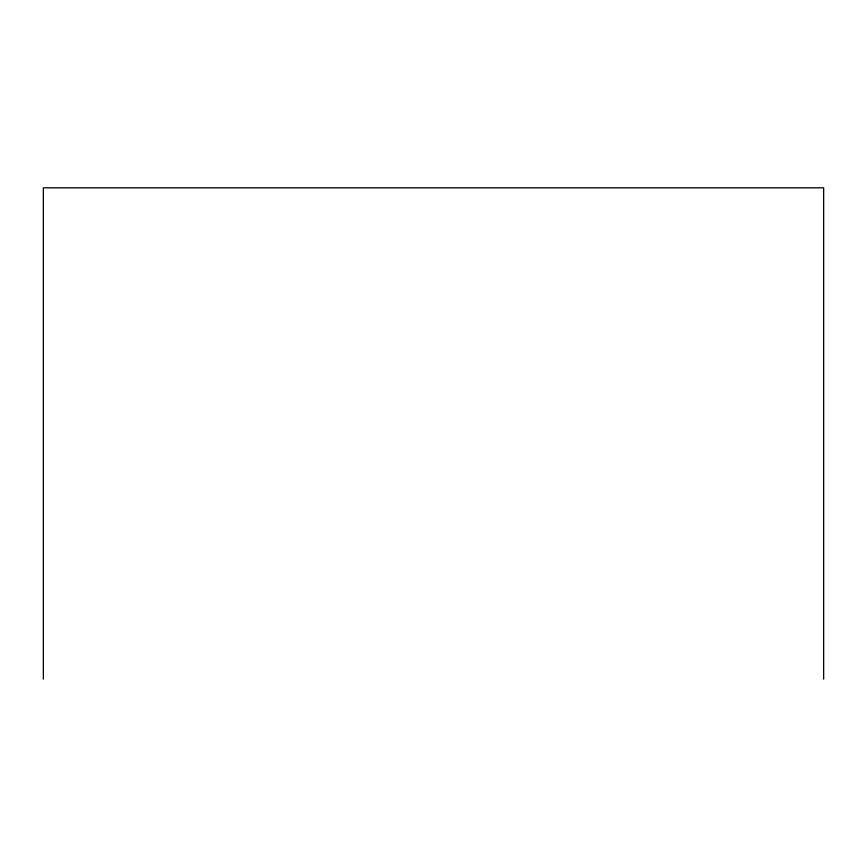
<?xml version="1.0" encoding="UTF-8"?>
<svg xmlns="http://www.w3.org/2000/svg" width="867" height="867" viewBox="0 0 867 867"><rect width="100%" height="100%" fill="white"/><g stroke="black" fill="none" stroke-linecap="round" stroke-linejoin="round"><path stroke-width="1.3" d="M823.65 679.175L823.65 187.825L43.35 187.825L43.35 679.175"/></g></svg>
